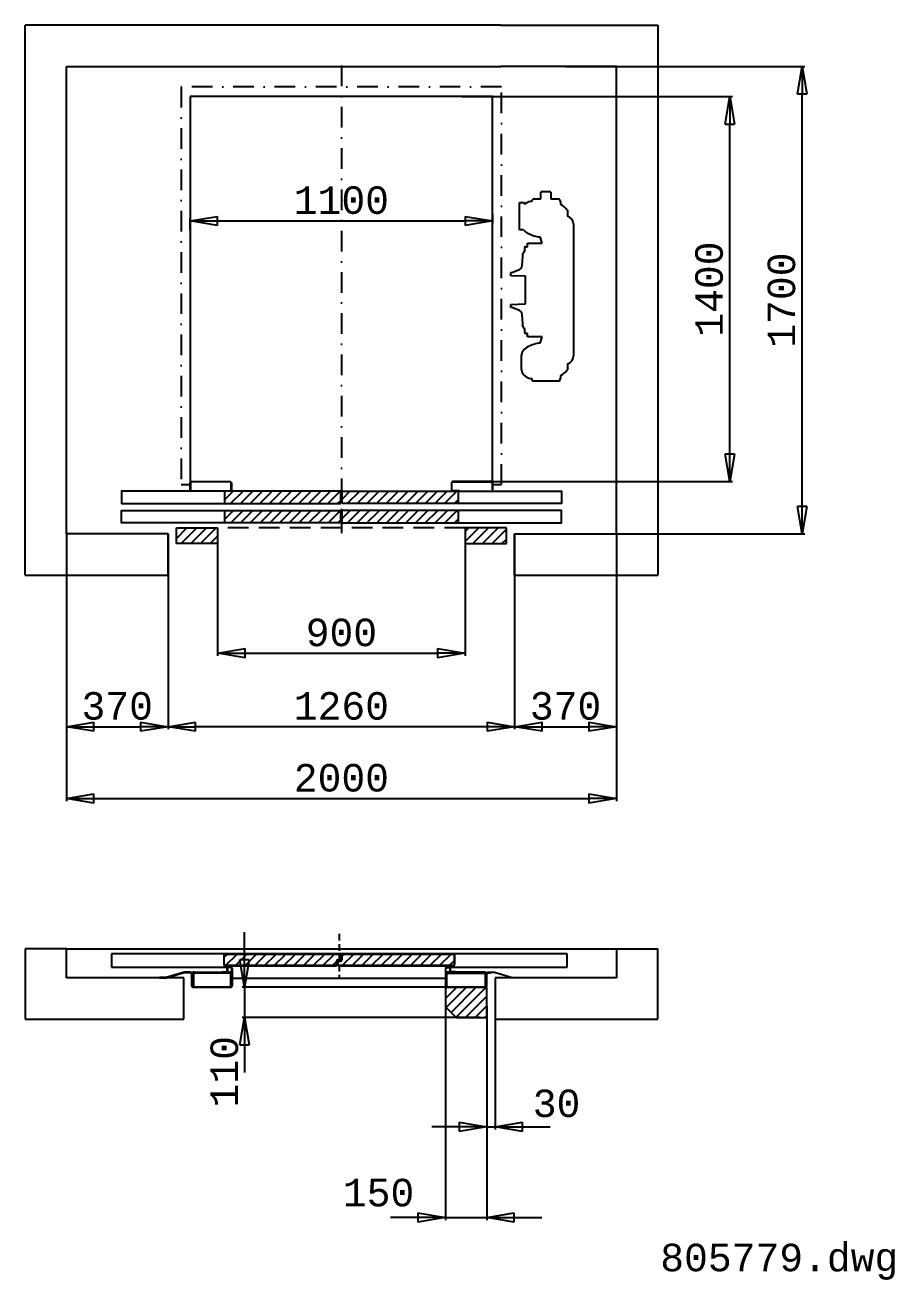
# Model space of a CAD drawing. Extents: x 29716 to 54257, y -8238 to 9896.
# Drawn here: x 42481 to 45644, y 4632 to 9195 of the extents above; entities that cross this region are included whole.
import ezdxf

# ---------------------------------------------------------------- set-up
doc = ezdxf.new("R2010")
doc.units = 0
doc.header["$LTSCALE"] = 50
doc.header["$MEASUREMENT"] = 0
doc.linetypes.add('DASHDOT', pattern=[1, 0.5, -0.25, 0, -0.25])
doc.linetypes.add('DASHED', pattern=[0.75, 0.5, -0.25])
doc.layers.get('0').update_dxf_attribs({"linetype": 'CONTINUOUS'})
doc.layers.get('Defpoints').update_dxf_attribs({"linetype": 'CONTINUOUS'})
for name, color, linetype in [('CONT_35', 250, 'CONTINUOUS'), ('CONT_70', 5, 'CONTINUOUS'), ('DASH_35', 30, 'DASHED'), ('DASHD_35', 40, 'DASHDOT'), ('DIM', 7, 'CONTINUOUS'), ('HATCH_35', 6, 'CONTINUOUS'), ('TEXT_50', 7, 'CONTINUOUS')]:
    doc.layers.add(name, color=color, linetype=linetype)
doc.styles.get("Standard").update_dxf_attribs({"font": 'monotxt'})
doc.dimstyles.get("Standard").update_dxf_attribs({"dimscale": 50, "dimtxt": 2, "dimasz": 2, "dimexe": 0.18, "dimexo": 0, "dimgap": 0.5, "dimtad": 1, "dimdec": 0, "dimrnd": 1, "dimzin": 0, "dimdsep": 46, "dimtxsty": 'Standard', "dimblk": 'CLOSED', "dimcen": 0.09, "dimadec": 0, "dimazin": 0, "dimtfac": 1, "dimtdec": 0, "dimtmove": 2, "dimatfit": 0, "dimldrblk": 'CLOSED', "dimfxl": 1, "dimtolj": 1, "dimtzin": 0, "dimarcsym": 0})
pattern_1 = [(45, (33265.11, -60455.907), (-17.6776695, 17.6776695), [])]

# ---------------------------------------------------------------- blocks, each defined once
blk = doc.blocks.new('_Closed')
at = {"color": 0, "linetype": 'Continuous', "lineweight": -2}
for p, q in [((-1, 0.167), (0, 0)), ((-1, 0.167), (-1, -0.167)), ((0, 0), (-1, -0.167)), ((0, 0), (-1, 0))]:
    blk.add_line(p, q, dxfattribs=at)
blk = doc.blocks.new('*D55')
at = {"layer": 'Defpoints', "color": 0, "transparency": 16777216}
for p in [(44088.8, 5695.9), (43279.1, 5586.4), (44135, 5586.4)]:
    blk.add_point(p, dxfattribs=at)
at = {"layer": 'DIM', "color": 0, "lineweight": -2, "transparency": 16777216}
for p, q in [((43279.1, 5795.9), (43279.1, 5895.9)), ((44088.8, 5695.9), (43270.1, 5695.9)), ((43279.1, 5695.9), (43279.1, 5586.4)), ((44135, 5586.4), (43270.1, 5586.4)), ((43279.1, 5486.4), (43279.1, 5386.4))]:
    blk.add_line(p, q, dxfattribs=at)
at = {"layer": 'DIM', "color": 0, "lineweight": -2, "transparency": 16777216, "xscale": 100, "yscale": 100, "zscale": 100}
for p, rotation in [((43279.1, 5695.9), 270), ((43279.1, 5586.4), 90)]:
    blk.add_blockref('_Closed', p, dxfattribs=dict(at, rotation=rotation))
at = {"layer": 'DIM', "color": 0, "transparency": 16777216, "insert": (43205.9, 5388.9), "char_height": 100, "attachment_point": 5, "rotation": 90}
blk.add_mtext('\\A1;110', dxfattribs=at)
blk = doc.blocks.new('*D49')
at = {"layer": 'Defpoints', "color": 0, "transparency": 16777216}
for p in [(44009.5, 5644.2), (44159.8, 5626.6), (44159.8, 4858.8)]:
    blk.add_point(p, dxfattribs=at)
at = {"layer": 'DIM', "color": 0, "lineweight": -2, "transparency": 16777216}
for p, q in [((44009.5, 5644.2), (44009.5, 4849.8)), ((44159.8, 5626.6), (44159.8, 4849.8)), ((43909.5, 4858.8), (43809.5, 4858.8)), ((44009.5, 4858.8), (44159.8, 4858.8)), ((44259.8, 4858.8), (44359.8, 4858.8))]:
    blk.add_line(p, q, dxfattribs=at)
at = {"layer": 'DIM', "color": 0, "lineweight": -2, "transparency": 16777216, "xscale": 100, "yscale": 100, "zscale": 100}
blk.add_blockref('_Closed', (44009.5, 4858.8), dxfattribs=at)
at = {"layer": 'DIM', "color": 0, "lineweight": -2, "transparency": 16777216, "xscale": 100, "yscale": 100, "zscale": 100, "rotation": 180}
blk.add_blockref('_Closed', (44159.8, 4858.8), dxfattribs=at)
at = {"layer": 'DIM', "color": 0, "transparency": 16777216, "insert": (43766.3, 4948.8), "char_height": 100, "attachment_point": 5}
blk.add_mtext('\\A1;150', dxfattribs=at)
blk = doc.blocks.new('*D50')
at = {"layer": 'Defpoints', "color": 0, "transparency": 16777216}
for p in [(43181.1, 7334), (44081.1, 7332.9), (44081.1, 6910.7)]:
    blk.add_point(p, dxfattribs=at)
at = {"layer": 'DIM', "color": 0, "lineweight": -2, "transparency": 16777216}
for p, q in [((43181.1, 7334), (43181.1, 6901.7)), ((44081.1, 7332.9), (44081.1, 6901.7)), ((43281.1, 6910.7), (43981.1, 6910.7))]:
    blk.add_line(p, q, dxfattribs=at)
at = {"layer": 'DIM', "color": 0, "lineweight": -2, "transparency": 16777216, "xscale": 100, "yscale": 100, "zscale": 100, "rotation": 180}
blk.add_blockref('_Closed', (43181.1, 6910.7), dxfattribs=at)
at = {"layer": 'DIM', "color": 0, "lineweight": -2, "transparency": 16777216, "xscale": 100, "yscale": 100, "zscale": 100}
blk.add_blockref('_Closed', (44081.1, 6910.7), dxfattribs=at)
at = {"layer": 'DIM', "color": 0, "transparency": 16777216, "insert": (43631.1, 6985.7), "char_height": 100, "attachment_point": 5}
blk.add_mtext('\\A1;900', dxfattribs=at)
blk = doc.blocks.new('*D51')
at = {"layer": 'Defpoints', "color": 0, "transparency": 16777216}
for p in [(42631.1, 7344.8), (44631.1, 7344.8), (44631.1, 6382.2)]:
    blk.add_point(p, dxfattribs=at)
at = {"layer": 'DIM', "color": 0, "lineweight": -2, "transparency": 16777216}
for p, q in [((42631.1, 7344.8), (42631.1, 6373.2)), ((44631.1, 7344.8), (44631.1, 6373.2)), ((42731.1, 6382.2), (44531.1, 6382.2))]:
    blk.add_line(p, q, dxfattribs=at)
at = {"layer": 'DIM', "color": 0, "lineweight": -2, "transparency": 16777216, "xscale": 100, "yscale": 100, "zscale": 100, "rotation": 180}
blk.add_blockref('_Closed', (42631.1, 6382.2), dxfattribs=at)
at = {"layer": 'DIM', "color": 0, "lineweight": -2, "transparency": 16777216, "xscale": 100, "yscale": 100, "zscale": 100}
blk.add_blockref('_Closed', (44631.1, 6382.2), dxfattribs=at)
at = {"layer": 'DIM', "color": 0, "transparency": 16777216, "insert": (43631.1, 6457.2), "char_height": 100, "attachment_point": 5}
blk.add_mtext('\\A1;2000', dxfattribs=at)
blk = doc.blocks.new('*D52')
at = {"layer": 'Defpoints', "color": 0, "transparency": 16777216}
for p in [(43001.1, 7194.8), (44261.1, 7194.8), (43001.1, 6643.5)]:
    blk.add_point(p, dxfattribs=at)
at = {"layer": 'DIM', "color": 0, "lineweight": -2, "transparency": 16777216}
for p, q in [((43001.1, 7194.8), (43001.1, 6634.5)), ((44261.1, 7194.8), (44261.1, 6634.5)), ((44161.1, 6643.5), (43101.1, 6643.5))]:
    blk.add_line(p, q, dxfattribs=at)
at = {"layer": 'DIM', "color": 0, "lineweight": -2, "transparency": 16777216, "xscale": 100, "yscale": 100, "zscale": 100, "rotation": 180}
blk.add_blockref('_Closed', (43001.1, 6643.5), dxfattribs=at)
at = {"layer": 'DIM', "color": 0, "lineweight": -2, "transparency": 16777216, "xscale": 100, "yscale": 100, "zscale": 100}
blk.add_blockref('_Closed', (44261.1, 6643.5), dxfattribs=at)
at = {"layer": 'DIM', "color": 0, "transparency": 16777216, "insert": (43631.1, 6718.5), "char_height": 100, "attachment_point": 5}
blk.add_mtext('\\A1;1260', dxfattribs=at)
blk = doc.blocks.new('*D53')
at = {"layer": 'Defpoints', "color": 0, "transparency": 16777216}
for p in [(44181.1, 8507.1), (43081.1, 8449.3), (44181.1, 8482.6)]:
    blk.add_point(p, dxfattribs=at)
at = {"layer": 'DIM', "color": 0, "lineweight": -2, "transparency": 16777216}
for p, q in [((43081.1, 8449.3), (43081.1, 8491.6)), ((44181.1, 8507.1), (44181.1, 8473.6)), ((43181.1, 8482.6), (44081.1, 8482.6))]:
    blk.add_line(p, q, dxfattribs=at)
at = {"layer": 'DIM', "color": 0, "lineweight": -2, "transparency": 16777216, "xscale": 100, "yscale": 100, "zscale": 100, "rotation": 180}
blk.add_blockref('_Closed', (43081.1, 8482.6), dxfattribs=at)
at = {"layer": 'DIM', "color": 0, "lineweight": -2, "transparency": 16777216, "xscale": 100, "yscale": 100, "zscale": 100}
blk.add_blockref('_Closed', (44181.1, 8482.6), dxfattribs=at)
at = {"layer": 'DIM', "color": 0, "transparency": 16777216, "insert": (43631.1, 8557.6), "char_height": 100, "attachment_point": 5}
blk.add_mtext('\\A1;1100', dxfattribs=at)
blk = doc.blocks.new('*D54')
at = {"layer": 'Defpoints', "color": 0, "transparency": 16777216}
for p in [(42631.1, 7344.8), (43001.1, 7344.8), (43001.1, 6643.5)]:
    blk.add_point(p, dxfattribs=at)
at = {"layer": 'DIM', "color": 0, "lineweight": -2, "transparency": 16777216}
for p, q in [((42631.1, 7344.8), (42631.1, 6634.5)), ((43001.1, 7344.8), (43001.1, 6634.5)), ((42731.1, 6643.5), (42901.1, 6643.5))]:
    blk.add_line(p, q, dxfattribs=at)
at = {"layer": 'DIM', "color": 0, "lineweight": -2, "transparency": 16777216, "xscale": 100, "yscale": 100, "zscale": 100, "rotation": 180}
blk.add_blockref('_Closed', (42631.1, 6643.5), dxfattribs=at)
at = {"layer": 'DIM', "color": 0, "lineweight": -2, "transparency": 16777216, "xscale": 100, "yscale": 100, "zscale": 100}
blk.add_blockref('_Closed', (43001.1, 6643.5), dxfattribs=at)
at = {"layer": 'DIM', "color": 0, "transparency": 16777216, "insert": (42816.1, 6718.5), "char_height": 100, "attachment_point": 5}
blk.add_mtext('\\A1;370', dxfattribs=at)
blk = doc.blocks.new('*D45')
at = {"layer": 'Defpoints', "color": 0, "transparency": 16777216}
for p in [(44159.8, 5626.9), (44190.1, 5619.1), (44190.1, 5188.5)]:
    blk.add_point(p, dxfattribs=at)
at = {"layer": 'DIM', "color": 0, "lineweight": -2, "transparency": 16777216}
for p, q in [((44159.8, 5626.9), (44159.8, 5179.5)), ((44190.1, 5619.1), (44190.1, 5179.5)), ((44059.8, 5188.5), (43959.8, 5188.5)), ((44159.8, 5188.5), (44190.1, 5188.5)), ((44290.1, 5188.5), (44390.1, 5188.5))]:
    blk.add_line(p, q, dxfattribs=at)
at = {"layer": 'DIM', "color": 0, "lineweight": -2, "transparency": 16777216, "xscale": 100, "yscale": 100, "zscale": 100}
blk.add_blockref('_Closed', (44159.8, 5188.5), dxfattribs=at)
at = {"layer": 'DIM', "color": 0, "lineweight": -2, "transparency": 16777216, "xscale": 100, "yscale": 100, "zscale": 100, "rotation": 180}
blk.add_blockref('_Closed', (44190.1, 5188.5), dxfattribs=at)
at = {"layer": 'DIM', "color": 0, "transparency": 16777216, "insert": (44413.4, 5273.3), "char_height": 100, "attachment_point": 5}
blk.add_mtext('\\A1;30', dxfattribs=at)
blk = doc.blocks.new('*D46')
at = {"layer": 'Defpoints', "color": 0, "transparency": 16777216}
for p in [(44446.3, 9044.8), (45306.7, 9044.8), (44585.7, 7344.8)]:
    blk.add_point(p, dxfattribs=at)
at = {"layer": 'DIM', "color": 0, "lineweight": -2, "transparency": 16777216}
for p, q in [((44446.3, 9044.8), (45315.7, 9044.8)), ((45306.7, 7444.8), (45306.7, 8944.8)), ((44585.7, 7344.8), (45315.7, 7344.8))]:
    blk.add_line(p, q, dxfattribs=at)
at = {"layer": 'DIM', "color": 0, "lineweight": -2, "transparency": 16777216, "xscale": 100, "yscale": 100, "zscale": 100}
for p, rotation in [((45306.7, 9044.8), 90), ((45306.7, 7344.8), 270)]:
    blk.add_blockref('_Closed', p, dxfattribs=dict(at, rotation=rotation))
at = {"layer": 'DIM', "color": 0, "transparency": 16777216, "insert": (45231.7, 8194.8), "char_height": 100, "attachment_point": 5, "rotation": 90}
blk.add_mtext('\\A1;1700', dxfattribs=at)
blk = doc.blocks.new('*D47')
at = {"layer": 'Defpoints', "color": 0, "transparency": 16777216}
for p in [(44067.3, 8934.8), (45043.6, 8934.8), (44108.1, 7534.8)]:
    blk.add_point(p, dxfattribs=at)
at = {"layer": 'DIM', "color": 0, "lineweight": -2, "transparency": 16777216}
for p, q in [((44067.3, 8934.8), (45052.6, 8934.8)), ((45043.6, 7634.8), (45043.6, 8834.8)), ((44108.1, 7534.8), (45052.6, 7534.8))]:
    blk.add_line(p, q, dxfattribs=at)
at = {"layer": 'DIM', "color": 0, "lineweight": -2, "transparency": 16777216, "xscale": 100, "yscale": 100, "zscale": 100}
for p, rotation in [((45043.6, 8934.8), 90), ((45043.6, 7534.8), 270)]:
    blk.add_blockref('_Closed', p, dxfattribs=dict(at, rotation=rotation))
at = {"layer": 'DIM', "color": 0, "transparency": 16777216, "insert": (44968.6, 8234.8), "char_height": 100, "attachment_point": 5, "rotation": 90}
blk.add_mtext('\\A1;1400', dxfattribs=at)
blk = doc.blocks.new('*D48')
at = {"layer": 'Defpoints', "color": 0, "transparency": 16777216}
for p in [(44261.1, 7344.8), (44631.1, 7344.8), (44631.1, 6643.5)]:
    blk.add_point(p, dxfattribs=at)
at = {"layer": 'DIM', "color": 0, "lineweight": -2, "transparency": 16777216}
for p, q in [((44261.1, 7344.8), (44261.1, 6634.5)), ((44631.1, 7344.8), (44631.1, 6634.5)), ((44361.1, 6643.5), (44531.1, 6643.5))]:
    blk.add_line(p, q, dxfattribs=at)
at = {"layer": 'DIM', "color": 0, "lineweight": -2, "transparency": 16777216, "xscale": 100, "yscale": 100, "zscale": 100, "rotation": 180}
blk.add_blockref('_Closed', (44261.1, 6643.5), dxfattribs=at)
at = {"layer": 'DIM', "color": 0, "lineweight": -2, "transparency": 16777216, "xscale": 100, "yscale": 100, "zscale": 100}
blk.add_blockref('_Closed', (44631.1, 6643.5), dxfattribs=at)
at = {"layer": 'DIM', "color": 0, "transparency": 16777216, "insert": (44446.1, 6718.5), "char_height": 100, "attachment_point": 5}
blk.add_mtext('\\A1;370', dxfattribs=at)

msp = doc.modelspace()

# ---------------------------------------------------------------- hatches: boundary and pattern name
at = {"layer": 'HATCH_35'}
h = msp.add_hatch(dxfattribs=at)
h.set_pattern_fill('ANSI31', color=256, scale=200, style=0)
h.set_pattern_definition(pattern_1)
h.paths.add_polyline_path([(43181.1, 7309.8), (43181.1, 7366.8), (43031.1, 7366.8), (43031.1, 7309.8)])
h.paths.add_polyline_path([(43628.6, 7384.8), (43628.6, 7429.8), (43206.6, 7429.8), (43206.6, 7384.8)])
h.paths.add_polyline_path([(43206.6, 7499.8), (43206.6, 7454.8), (43628.6, 7454.8), (43628.6, 7499.8)])
h = msp.add_hatch(dxfattribs=at)
h.set_pattern_fill('ANSI31', color=256, scale=200, style=0)
h.set_pattern_definition(pattern_1)
h.paths.add_polyline_path([(44081.1, 7366.8), (44081.1, 7309.8), (44231.1, 7309.8), (44231.1, 7366.8)])
h.paths.add_polyline_path([(43633.6, 7429.8), (43633.6, 7384.8), (44055.6, 7384.8), (44055.6, 7429.8)])
h.paths.add_polyline_path([(43633.6, 7499.8), (43633.6, 7454.8), (44055.6, 7454.8), (44055.6, 7499.8), (44036.1, 7499.8)])
h = msp.add_hatch(dxfattribs=at)
h.set_pattern_fill('ANSI31', color=256, scale=200, style=0)
h.set_pattern_definition(pattern_1)
edge = h.paths.add_edge_path()
edge.add_arc((43209.1, 5778.8), 3.9, 180, 270)
edge.add_line((43209.1, 5774.9), (43609.9, 5774.9))
edge.add_arc((43609.9, 5778.8), 3.9, 270, 360)
edge.add_line((43613.8, 5778.8), (43613.8, 5791.5))
edge.add_arc((43618.6, 5791.5), 4.88, 90, 180, ccw=False)
edge.add_line((43618.6, 5796.3), (43624.5, 5796.3))
edge.add_arc((43624.5, 5800.2), 3.9, 270, 360)
edge.add_line((43628.4, 5800.2), (43628.4, 5812.9))
edge.add_arc((43624.5, 5812.9), 3.9, 0, 90)
edge.add_line((43624.5, 5816.8), (43209.1, 5816.8))
edge.add_arc((43209.1, 5812.9), 3.9, 90, 180)
edge.add_line((43205.2, 5812.9), (43205.2, 5778.8))
h = msp.add_hatch(dxfattribs=at)
h.set_pattern_fill('ANSI31', color=256, scale=200, style=0)
h.set_pattern_definition(pattern_1)
edge = h.paths.add_edge_path()
edge.add_arc((43622.5, 5778.8), 3.9, 180, 270)
edge.add_line((43622.5, 5774.9), (44037.9, 5774.9))
edge.add_arc((44037.9, 5778.8), 3.9, 270, 360)
edge.add_line((44041.8, 5778.8), (44041.8, 5812.9))
edge.add_arc((44037.9, 5812.9), 3.9, 0, 90)
edge.add_line((44037.9, 5816.8), (43637.2, 5816.8))
edge.add_arc((43637.2, 5812.9), 3.9, 90, 180)
edge.add_line((43633.3, 5812.9), (43633.3, 5795.7))
edge.add_arc((43628, 5795.7), 5.27, -90, 0, ccw=False)
edge.add_line((43628, 5790.5), (43622.5, 5790.5))
edge.add_arc((43622.5, 5786.6), 3.9, 90, 180)
edge.add_line((43618.6, 5786.6), (43618.6, 5778.8))
h = msp.add_hatch(dxfattribs=at)
h.set_pattern_fill('ANSI31', color=256, scale=200, style=0)
h.set_pattern_definition(pattern_1)
edge = h.paths.add_edge_path()
edge.add_arc((44013.4, 5692), 3.9, 90, 180)
edge.add_line((44009.5, 5692), (44009.5, 5627))
edge.add_arc((44013.4, 5627), 3.9, 180, 225)
edge.add_line((44010.7, 5624.2), (44047.4, 5587.5))
edge.add_line((44050.2, 5586.4), (44155.9, 5586.4))
edge.add_arc((44155.9, 5590.3), 3.9, 270, 360)
edge.add_line((44159.8, 5590.3), (44159.8, 5692))
edge.add_arc((44155.9, 5692), 3.9, 0, 90)
edge.add_line((44013.4, 5695.9), (44155.9, 5695.9))
h.paths.add_polyline_path([(43280.9, 5230.6), (43280.9, 5547.2), (43130.9, 5547.2), (43130.9, 5230.6)], flags=9)

# ---------------------------------------------------------------- linework, layer by layer
at = {"layer": 'CONT_35', "ltscale": 3}
for p, q in [((44181.1, 8934.8), (43081.1, 8934.8)), ((43081.1, 8934.8), (43081.1, 7534.8)), ((44181.1, 7534.8), (44181.1, 8934.8)), ((44356.8, 8563.2), (44356.8, 8586.7)), ((44359.8, 8589.7), (44389.6, 8589.7)), ((44392.6, 8586.7), (44392.6, 8563.2)), ((44279.1, 8549.6), (44296.6, 8549.6)), ((44279.1, 8450.1), (44279.1, 8549.6)), ((44296.6, 8549.6), (44296.6, 8541.9)), ((44302.7, 8547.2), (44302.8, 8547.2)), ((44323.4, 8553.6), (44323.4, 8553.6)), ((44331.6, 8563.2), (44356.8, 8563.2)), ((44392.6, 8563.2), (44419.3, 8563.2)), ((44419.3, 8563.2), (44419.3, 8563.2)), ((44427.7, 8553.6), (44427.7, 8542.6)), ((44451.6, 8521.9), (44453.5, 8521.4)), ((44453.5, 8521.4), (44453.5, 8499.7)), ((44293.8, 8450.1), (44279.1, 8450.1)), ((44475.1, 8471.2), (44475.1, 7991.6)), ((44307.6, 8401.4), (44360.8, 8401.4)), ((44307.6, 8389), (44307.6, 8401.4)), ((44360.8, 8401.4), (44353.8, 8424.4)), ((44288.5, 8320.1), (44291.1, 8354.4)), ((44291.1, 8354.4), (44291.1, 8363.4)), ((44297.6, 8371.3), (44297.6, 8386)), ((44300.6, 8389), (44307.6, 8389)), ((44250.5, 8295.5), (44278.5, 8305.9)), ((44247.6, 8295.4), (44250.5, 8295.5)), ((44247.6, 8283.4), (44247.6, 8295.4)), ((44301.1, 8281.9), (44247.6, 8283.4)), ((44301.1, 8180.9), (44301.1, 8281.9)), ((44247.6, 8179.4), (44301.1, 8180.9)), ((44247.6, 8167.4), (44247.6, 8179.4)), ((44250.5, 8167.3), (44247.6, 8167.4)), ((44278.5, 8156.9), (44250.5, 8167.3)), ((44291.1, 8108.4), (44288.5, 8142.7)), ((44291.1, 8099.4), (44291.1, 8108.4)), ((44297.6, 8076.8), (44297.6, 8091.5)), ((44307.6, 8073.8), (44300.6, 8073.8)), ((44307.6, 8061.4), (44307.6, 8073.8)), ((44360.8, 8061.4), (44307.6, 8061.4)), ((44353.8, 8038.4), (44360.8, 8061.4)), ((44286.1, 7942.1), (44286.1, 7994.4)), ((44453.5, 7941.4), (44451.6, 7940.9)), ((44453.5, 7963.1), (44453.5, 7941.4)), ((44419.3, 7899.6), (44331.6, 7899.6)), ((44427.7, 7920.2), (44427.7, 7909.2)), ((43206.6, 7499.8), (43206.6, 7454.8)), ((43628.6, 7454.8), (43628.6, 7499.8)), ((43633.6, 7454.8), (43633.6, 7499.8)), ((44055.6, 7499.8), (44055.6, 7454.8)), ((43206.6, 7429.8), (43206.6, 7384.8)), ((43628.6, 7384.8), (43628.6, 7429.8)), ((43633.6, 7384.8), (43633.6, 7429.8)), ((44055.6, 7429.8), (44055.6, 7384.8)), ((43031.1, 7366.8), (43181.1, 7366.8)), ((43031.1, 7309.8), (43031.1, 7366.8)), ((43181.1, 7366.8), (43181.1, 7309.8)), ((44231.1, 7366.8), (44081.1, 7366.8)), ((44081.1, 7366.8), (44081.1, 7309.8)), ((44231.1, 7309.8), (44231.1, 7366.8)), ((43181.1, 7309.8), (43031.1, 7309.8)), ((44081.1, 7309.8), (44231.1, 7309.8))]:
    msp.add_line(p, q, dxfattribs=at)
at = {"layer": 'CONT_35'}
for p, q in [((42631.1, 5835.3), (44631.1, 5835.3)), ((44452.3, 5817.8), (42794.7, 5817.8)), ((42794.7, 5817.8), (42794.7, 5769)), ((43204.2, 5812.9), (43204.2, 5778.8)), ((43205.2, 5778.8), (43205.2, 5812.9)), ((43624.5, 5817.8), (43209.1, 5817.8)), ((43209.1, 5816.8), (43624.5, 5816.8)), ((43624.5, 5796.3), (43618.6, 5796.3)), ((43618.6, 5795.4), (43624.5, 5795.4)), ((43628.4, 5812.9), (43628.4, 5800.2)), ((43629.4, 5800.2), (43629.4, 5812.9)), ((43632.3, 5812.9), (43632.3, 5795.7)), ((43633.3, 5795.7), (43633.3, 5812.9)), ((44037.9, 5817.8), (43637.2, 5817.8)), ((43637.2, 5816.8), (44037.9, 5816.8)), ((44041.8, 5812.9), (44041.8, 5778.8)), ((44042.8, 5778.8), (44042.8, 5812.9)), ((44452.3, 5769), (44452.3, 5817.8)), ((42794.7, 5769), (43228.6, 5769)), ((43058.9, 5751), (42994.4, 5731.5)), ((42994.4, 5730), (43058.9, 5749.5)), ((43083.3, 5751), (43058.9, 5751)), ((43058.9, 5749.5), (43083.3, 5749.5)), ((43073.6, 5749.5), (43083.3, 5749.5)), ((43073.6, 5748.6), (43073.6, 5749.5)), ((43083.3, 5749.5), (43083.3, 5751)), ((43097, 5751.5), (43224.7, 5751.5)), ((43197.4, 5752.5), (43212, 5752.5)), ((43197.4, 5751.5), (43197.4, 5752.5)), ((43212, 5751.5), (43197.4, 5751.5)), ((43609.9, 5774.9), (43209.1, 5774.9)), ((43209.1, 5773.9), (43609.9, 5773.9)), ((43215.9, 5756.4), (43215.9, 5764.2)), ((43216.9, 5764.2), (43216.9, 5756.4)), ((43220.8, 5769), (43228.6, 5769)), ((43228.6, 5768.1), (43220.8, 5768.1)), ((43232.5, 5700.8), (43232.5, 5764.2)), ((43233.5, 5764.2), (43233.5, 5700.8)), ((43613.8, 5791.5), (43613.8, 5778.8)), ((43614.7, 5778.8), (43614.7, 5791.5)), ((43617.7, 5786.6), (43617.7, 5778.8)), ((43618.6, 5778.8), (43618.6, 5786.6)), ((43628, 5791.5), (43622.5, 5791.5)), ((43622.5, 5790.5), (43628, 5790.5)), ((44037.9, 5774.9), (43622.5, 5774.9)), ((43622.5, 5773.9), (44037.9, 5773.9)), ((44009.5, 5764.2), (44009.5, 5700.8)), ((44010.5, 5700.8), (44010.5, 5764.2)), ((44014.4, 5769), (44452.3, 5769)), ((44022.2, 5769), (44014.4, 5769)), ((44014.4, 5768.1), (44022.2, 5768.1)), ((44150.1, 5751.5), (44018.3, 5751.5)), ((44026.1, 5764.2), (44026.1, 5756.4)), ((44027.1, 5756.4), (44027.1, 5764.2)), ((44045.6, 5752.5), (44031, 5752.5)), ((44031, 5751.5), (44045.6, 5751.5)), ((44045.6, 5751.5), (44045.6, 5752.5)), ((44163.7, 5751), (44188.1, 5751)), ((44163.7, 5749.5), (44163.7, 5751)), ((44188.1, 5749.5), (44163.7, 5749.5)), ((44173.5, 5749.5), (44163.7, 5749.5)), ((44173.5, 5748.6), (44173.5, 5749.5)), ((44188.1, 5751), (44252.6, 5731.5)), ((44252.6, 5730), (44188.1, 5749.5)), ((42994.4, 5731.5), (42970.1, 5731.5)), ((42970.1, 5730), (42970.1, 5731.5)), ((42970.1, 5730), (42994.4, 5730)), ((43083.3, 5748.6), (43073.6, 5748.6)), ((43087.2, 5700.8), (43087.2, 5744.7)), ((43088.2, 5744.7), (43088.2, 5700.8)), ((43089.2, 5701.7), (43089.2, 5743.7)), ((43093.1, 5743.7), (43093.1, 5701.7)), ((43224.7, 5747.6), (43097, 5747.6)), ((43228.6, 5701.7), (43228.6, 5743.7)), ((43232.5, 5743.7), (43232.5, 5701.7)), ((44009.5, 5727.6), (43233.5, 5727.6)), ((44010.5, 5743.7), (44010.5, 5701.7)), ((44014.4, 5701.7), (44014.4, 5743.7)), ((44018.3, 5747.6), (44150.1, 5747.6)), ((44154, 5743.7), (44154, 5701.7)), ((44157.9, 5701.7), (44157.9, 5743.7)), ((44158.8, 5744.7), (44158.8, 5700.8)), ((44159.8, 5700.8), (44159.8, 5744.7)), ((44163.7, 5748.6), (44173.5, 5748.6)), ((44252.6, 5731.5), (44277, 5731.5)), ((44277, 5730), (44252.6, 5730)), ((44277, 5730), (44277, 5731.5)), ((43093.1, 5701.7), (43089.2, 5701.7)), ((43092.1, 5696.9), (43228.6, 5696.9)), ((43228.6, 5695.9), (43092.1, 5695.9)), ((43232.5, 5701.7), (43228.6, 5701.7)), ((44009.5, 5692), (44009.5, 5627)), ((44010.5, 5701.7), (44014.4, 5701.7)), ((44013.4, 5695.9), (44155.9, 5695.9)), ((44154.9, 5696.9), (44014.4, 5696.9)), ((44014.4, 5695.9), (44155.9, 5695.9)), ((44154, 5701.7), (44157.9, 5701.7)), ((44159.8, 5590.3), (44159.8, 5692)), ((44010.7, 5624.2), (44047.4, 5587.5)), ((44050.2, 5586.4), (44155.9, 5586.4))]:
    msp.add_line(p, q, dxfattribs=at)
at = {"layer": 'CONT_35', "ltscale": 3}
for points in [[(43081.1, 7504.8), (43081.1, 7529.8, -0.414214), (43086.1, 7534.8), (43226.1, 7534.8, -0.414214), (43231.1, 7529.8), (43231.1, 7504.8, -0.414214), (43226.1, 7499.8), (43201.1, 7499.8), (43201.1, 7500.8), (43226.1, 7500.8, 0.414214), (43230.1, 7504.8), (43230.1, 7529.8, 0.414214), (43226.1, 7533.8), (43086.1, 7533.8, 0.414214), (43082.1, 7529.8), (43082.1, 7504.8)], [(44181.1, 7504.8), (44181.1, 7529.8, 0.414214), (44176.1, 7534.8), (44036.1, 7534.8, 0.414214), (44031.1, 7529.8), (44031.1, 7504.8, 0.414214), (44036.1, 7499.8), (44061.1, 7499.8), (44061.1, 7500.8), (44036.1, 7500.8, -0.414214), (44032.1, 7504.8), (44032.1, 7529.8, -0.414214), (44036.1, 7533.8), (44176.1, 7533.8, -0.414214), (44180.1, 7529.8), (44180.1, 7504.8)]]:
    msp.add_lwpolyline(points, format="xyb", close=True, dxfattribs=at)
for points in [[(43628.6, 7499.8), (43206.6, 7499.8), (42831.1, 7499.8), (42831.1, 7454.8), (43206.6, 7454.8), (43628.6, 7454.8)], [(43633.6, 7499.8), (44055.6, 7499.8), (44431.1, 7499.8), (44431.1, 7454.8), (44055.6, 7454.8), (43633.6, 7454.8)], [(43628.6, 7384.8), (43206.6, 7384.8), (42831.1, 7384.8), (42831.1, 7429.8), (43206.6, 7429.8), (43628.6, 7429.8)], [(43633.6, 7384.8), (44055.6, 7384.8), (44431.1, 7384.8), (44431.1, 7429.8), (44055.6, 7429.8), (43633.6, 7429.8)]]:
    msp.add_lwpolyline(points, dxfattribs=at)
for centre, radius, start, end in [((44359.8, 8586.7), 3, 90, 180), ((44389.6, 8586.7), 3, 0, 90), ((44335.6, 8502.9), 55.1, 126.6176, 135.0158), ((44326.3, 8507.9), 45.8, 93.7195, 120.9226), ((44333.1, 8553.6), 9.69, 98.41, 179.961), ((44418, 8553.6), 9.69, 0, 82.2138), ((44406.9, 8494.4), 52.5, 31.5725, 66.646), ((44445.6, 8471.2), 29.5, 0, 74.6154), ((44335.6, 8486.1), 55.1, 220.6842, 240.6322), ((44366.3, 8547.6), 123.8, 242.2251, 264.234), ((44299.1, 8363.4), 8, 100.8069, 180), ((44300.6, 8386), 3, 90, 180), ((44271.6, 8321.4), 17, 293.9822, 355.7487), ((44271.6, 8141.4), 17, 4.2513, 66.0178), ((44299.1, 8099.4), 8, 180, 259.1931), ((44300.6, 8076.8), 3, 180, 270), ((44366.3, 7915.2), 123.8, 95.766, 117.7749), ((44313.9, 7994), 27.7, 155.3135, 179.0898), ((44335.6, 7976.7), 55.1, 119.3678, 148.4367), ((44445.6, 7991.6), 29.5, 285.3846, 0), ((44313.9, 7942.6), 27.7, 180.9102, 204.6865), ((44406.9, 7968.3), 52.5, 293.354, 328.4275), ((44335.6, 7959.9), 55.1, 211.5633, 233.3824), ((44326.3, 7954.9), 45.8, 239.0774, 266.3482), ((44333.1, 7909.2), 9.69, 179.961, 261.59), ((44418, 7909.2), 9.69, 277.7862, 0)]:
    msp.add_arc(centre, radius, start, end, dxfattribs=at)
at = {"layer": 'CONT_35'}
for centre, radius, start, end in [((43209.1, 5812.9), 4.88, 90, 180), ((43209.1, 5812.9), 3.9, 90, 180), ((43618.6, 5791.5), 4.88, 90, 180), ((43618.6, 5791.5), 3.9, 90, 180), ((43624.5, 5812.9), 4.88, 0, 90), ((43624.5, 5812.9), 3.9, 0, 90), ((43624.5, 5800.2), 4.88, 270, 0), ((43624.5, 5800.2), 3.9, 270, 0), ((43628, 5795.7), 4.29, 270, 0), ((43628, 5795.7), 5.27, 270, 0), ((43637.2, 5812.9), 4.88, 90, 180), ((43637.2, 5812.9), 3.9, 90, 180), ((44037.9, 5812.9), 4.88, 0, 90), ((44037.9, 5812.9), 3.9, 0, 90), ((43083.3, 5744.7), 4.88, 0, 90), ((43097, 5743.7), 7.8, 90, 180), ((43209.1, 5778.8), 4.88, 180, 270), ((43209.1, 5778.8), 3.9, 180, 270), ((43212, 5756.4), 3.9, 270, 0), ((43212, 5756.4), 4.88, 270, 0), ((43220.8, 5764.2), 4.88, 90, 180), ((43220.8, 5764.2), 3.9, 90, 180), ((43224.7, 5743.7), 7.8, 0, 90), ((43228.6, 5764.2), 4.88, 0, 90), ((43228.6, 5764.2), 3.9, 0, 90), ((43609.9, 5778.8), 4.88, 270, 0), ((43609.9, 5778.8), 3.9, 270, 0), ((43622.5, 5786.6), 4.88, 90, 180), ((43622.5, 5778.8), 4.88, 180, 270), ((43622.5, 5786.6), 3.9, 90, 180), ((43622.5, 5778.8), 3.9, 180, 270), ((44014.4, 5764.2), 4.88, 90, 180), ((44014.4, 5764.2), 3.9, 90, 180), ((44018.3, 5743.7), 7.8, 90, 180), ((44022.2, 5764.2), 4.88, 0, 90), ((44022.2, 5764.2), 3.9, 0, 90), ((44031, 5756.4), 4.88, 180, 270), ((44031, 5756.4), 3.9, 180, 270), ((44037.9, 5778.8), 4.88, 270, 0), ((44037.9, 5778.8), 3.9, 270, 0), ((44150.1, 5743.7), 7.8, 0, 90), ((44163.7, 5744.7), 4.88, 90, 180), ((43083.3, 5744.7), 3.9, 0, 90), ((43097, 5743.7), 3.9, 90, 180), ((43224.7, 5743.7), 3.9, 0, 90), ((44018.3, 5743.7), 3.9, 90, 180), ((44150.1, 5743.7), 3.9, 0, 90), ((44163.7, 5744.7), 3.9, 90, 180), ((43092.1, 5700.8), 4.88, 180, 270), ((43092.1, 5700.8), 3.9, 180, 270), ((43228.6, 5700.8), 4.88, 270, 0), ((43228.6, 5700.8), 3.9, 270, 0), ((44014.4, 5700.8), 4.88, 180, 270), ((44013.4, 5692), 3.9, 90, 180), ((44014.4, 5700.8), 3.9, 180, 270), ((44154.9, 5700.8), 4.88, 270, 0), ((44154.9, 5700.8), 3.9, 270, 0), ((44155.9, 5692), 3.9, 0, 90), ((44013.4, 5627), 3.9, 180, 225), ((44155.9, 5590.3), 3.9, 270, 0)]:
    msp.add_arc(centre, radius, start, end, dxfattribs=at)
at = {"layer": 'CONT_70', "ltscale": 3}
for p, q in [((44211.1, 9194.8), (42481.1, 9194.8)), ((42481.1, 7194.8), (42481.1, 9194.8)), ((44211.1, 9194.8), (44781.1, 9194.8)), ((44781.1, 9194.8), (44781.1, 7194.8)), ((42631.1, 9044.8), (44211.1, 9044.8)), ((42631.1, 7344.8), (42631.1, 9044.8)), ((44631.1, 9044.8), (44211.1, 9044.8)), ((44631.1, 7344.8), (44631.1, 9044.8)), ((43001.1, 7344.8), (42631.1, 7344.8)), ((43001.1, 7194.8), (43001.1, 7344.8)), ((44261.1, 7344.8), (44631.1, 7344.8)), ((44261.1, 7194.8), (44261.1, 7344.8)), ((42481.1, 7194.8), (43001.1, 7194.8)), ((44261.1, 7194.8), (44781.1, 7194.8))]:
    msp.add_line(p, q, dxfattribs=at)
at = {"layer": 'CONT_70'}
for p, q in [((42631.1, 5835.3), (42481.1, 5835.3)), ((42481.1, 5835.3), (42481.1, 5580)), ((42631.1, 5730), (42631.1, 5835.3)), ((44631.1, 5835.3), (44781.1, 5835.3)), ((44631.1, 5835.3), (44631.1, 5730)), ((44781.1, 5580), (44781.1, 5835.3)), ((43058, 5730), (42631.1, 5730)), ((43058, 5580), (43058, 5730)), ((44631.1, 5730), (44190.1, 5730)), ((44190.1, 5730), (44190.1, 5580)), ((44781.1, 5640.2), (44780.3, 5641.5)), ((42481.1, 5580), (43058, 5580)), ((44190.1, 5580), (44781.1, 5580)), ((44780.7, 5580), (44781.1, 5580.6))]:
    msp.add_line(p, q, dxfattribs=at)
at = {"layer": 'DASH_35', "ltscale": 3}
msp.add_line((44081.1, 7366.8), (43181.1, 7366.8), dxfattribs=at)
at = {"layer": 'DASH_35'}
msp.add_line((43623.5, 5890.9), (43623.5, 5727.6), dxfattribs=at)
at = {"layer": 'DASHD_35', "ltscale": 3}
for p, q in [((43631.1, 9047.3), (43631.1, 7347.3)), ((44213.6, 8969.8), (43048.6, 8969.8)), ((43048.6, 8969.8), (43048.6, 7523.8)), ((44213.6, 7523.8), (44213.6, 8969.8)), ((43048.6, 7523.8), (43081.1, 7523.8)), ((44181.1, 7523.8), (44213.6, 7523.8))]:
    msp.add_line(p, q, dxfattribs=at)

# ---------------------------------------------------------------- texts
at = {"layer": 'TEXT_50', "insert": (44790.5, 4763.5), "char_height": 100, "width": 2143.84, "attachment_point": 1}
msp.add_mtext('805779.dwg', dxfattribs=at)

# ---------------------------------------------------------------- dimensions: what is measured, and where the dimension line sits
at = {"layer": 'DIM'}
for base, p1, p2, picture, middle in [((45306.7, 9044.8), (44585.7, 7344.8), (44446.3, 9044.8), '*D46', (45231.7, 8194.8)), ((45043.6, 8934.8), (44108.1, 7534.8), (44067.3, 8934.8), '*D47', (44968.6, 8234.8))]:
    dim = msp.add_linear_dim(base=base, p1=p1, p2=p2, angle=90, dimstyle='Standard', dxfattribs=at)
    dim.commit()
    dim.dimension.update_dxf_attribs({"geometry": picture, "text_midpoint": middle})
for base, p1, p2, picture, middle in [((44181.1, 8482.6), (43081.1, 8449.3), (44181.1, 8507.1), '*D53', (43631.1, 8557.6)), ((44631.1, 6382.2), (42631.1, 7344.8), (44631.1, 7344.8), '*D51', (43631.1, 6457.2)), ((43001.1, 6643.5), (42631.1, 7344.8), (43001.1, 7344.8), '*D54', (42816.1, 6718.5)), ((44081.1, 6910.7), (43181.1, 7334), (44081.1, 7332.9), '*D50', (43631.1, 6985.7)), ((44631.1, 6643.5), (44261.1, 7344.8), (44631.1, 7344.8), '*D48', (44446.1, 6718.5)), ((43001.1, 6643.5), (44261.1, 7194.8), (43001.1, 7194.8), '*D52', (43631.1, 6718.5))]:
    dim = msp.add_linear_dim(base=base, p1=p1, p2=p2, dimstyle='Standard', dxfattribs=at)
    dim.commit()
    dim.dimension.update_dxf_attribs({"geometry": picture, "text_midpoint": middle})
dim = msp.add_linear_dim(base=(43279.123, 5586.388), p1=(44088.7682, 5695.8968), p2=(44134.9874, 5586.388), angle=90, dimstyle='Standard', dxfattribs=at)
dim.commit()
dim.dimension.update_dxf_attribs({"geometry": '*D55', "text_midpoint": (43205.9447, 5388.8837), "dimtype": 160})
for base, p1, p2, picture, middle in [((44159.8, 4858.8), (44009.5, 5644.2), (44159.8, 5626.6), '*D49', (43766.3, 4948.8)), ((44190.1, 5188.5), (44159.8, 5626.9), (44190.1, 5619.1), '*D45', (44413.4, 5273.3))]:
    dim = msp.add_linear_dim(base=base, p1=p1, p2=p2, dimstyle='Standard', dxfattribs=at)
    dim.commit()
    dim.dimension.update_dxf_attribs({"geometry": picture, "text_midpoint": middle, "dimtype": 160})

doc.saveas('drawing.dxf')
